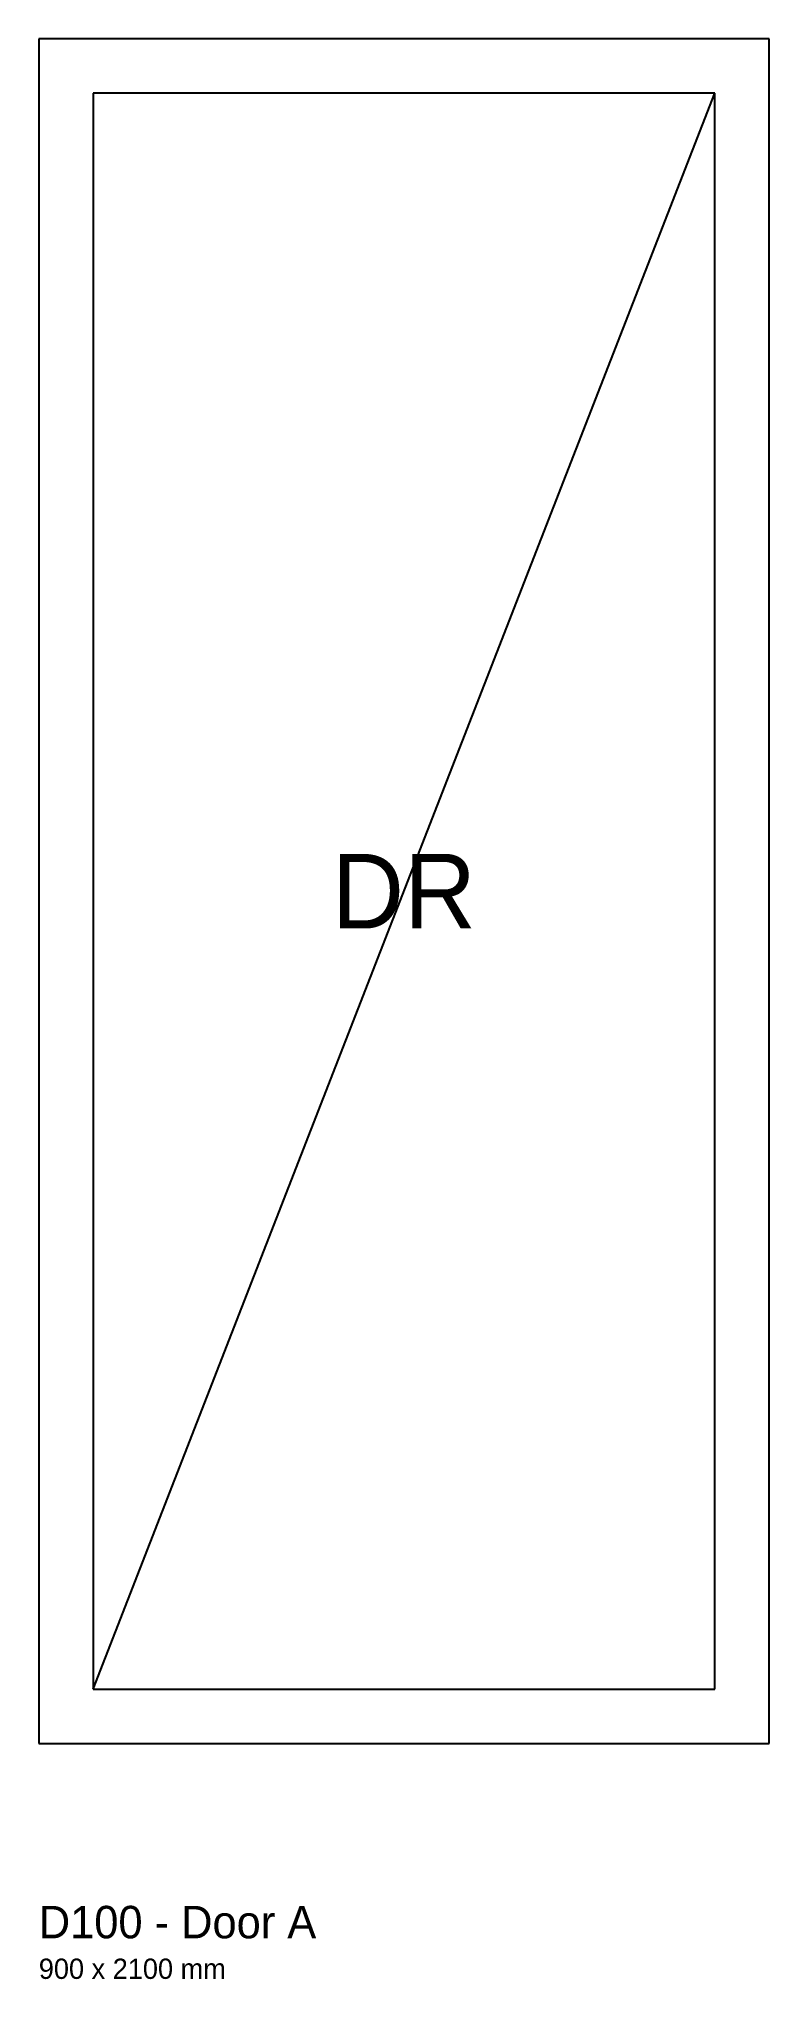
# Model space of a CAD drawing. Header units: millimetres. Extents: x 0 to 900, y -290 to 2100.
import ezdxf
from ezdxf.enums import TextEntityAlignment as Align

# ---------------------------------------------------------------- set-up
doc = ezdxf.new("R2010")
doc.units = ezdxf.units.MM
for name, color, linetype in [('FRAME', 7, 'CONTINUOUS'), ('SYMBOLS', 1, 'CONTINUOUS'), ('TEXT', 7, 'CONTINUOUS')]:
    doc.layers.add(name, color=color, linetype=linetype)

msp = doc.modelspace()

# ---------------------------------------------------------------- linework, layer by layer
at = {"layer": 'FRAME'}
for p, q in [((900, 2100), (0, 2100)), ((0, 2100), (0, 0)), ((900, 0), (900, 2100)), ((833, 2033), (67, 2033)), ((67, 2033), (67, 67)), ((833, 67), (833, 2033)), ((67, 67), (833, 67)), ((0, 0), (900, 0))]:
    msp.add_line(p, q, dxfattribs=at)
at = {"layer": 'SYMBOLS'}
msp.add_line((67, 67), (833, 2033), dxfattribs=at)

# ---------------------------------------------------------------- texts
at = {"layer": 'TEXT'}
msp.add_text('DR', height=91.92, dxfattribs=at).set_placement((450, 1050), align=Align.MIDDLE_CENTER)
for s, height, p in [('D100 - Door A', 40, (0, -240)), ('900 x 2100 mm', 25, (0, -290))]:
    msp.add_text(s, height=height, dxfattribs=at).set_placement(p)

doc.saveas('drawing.dxf')
